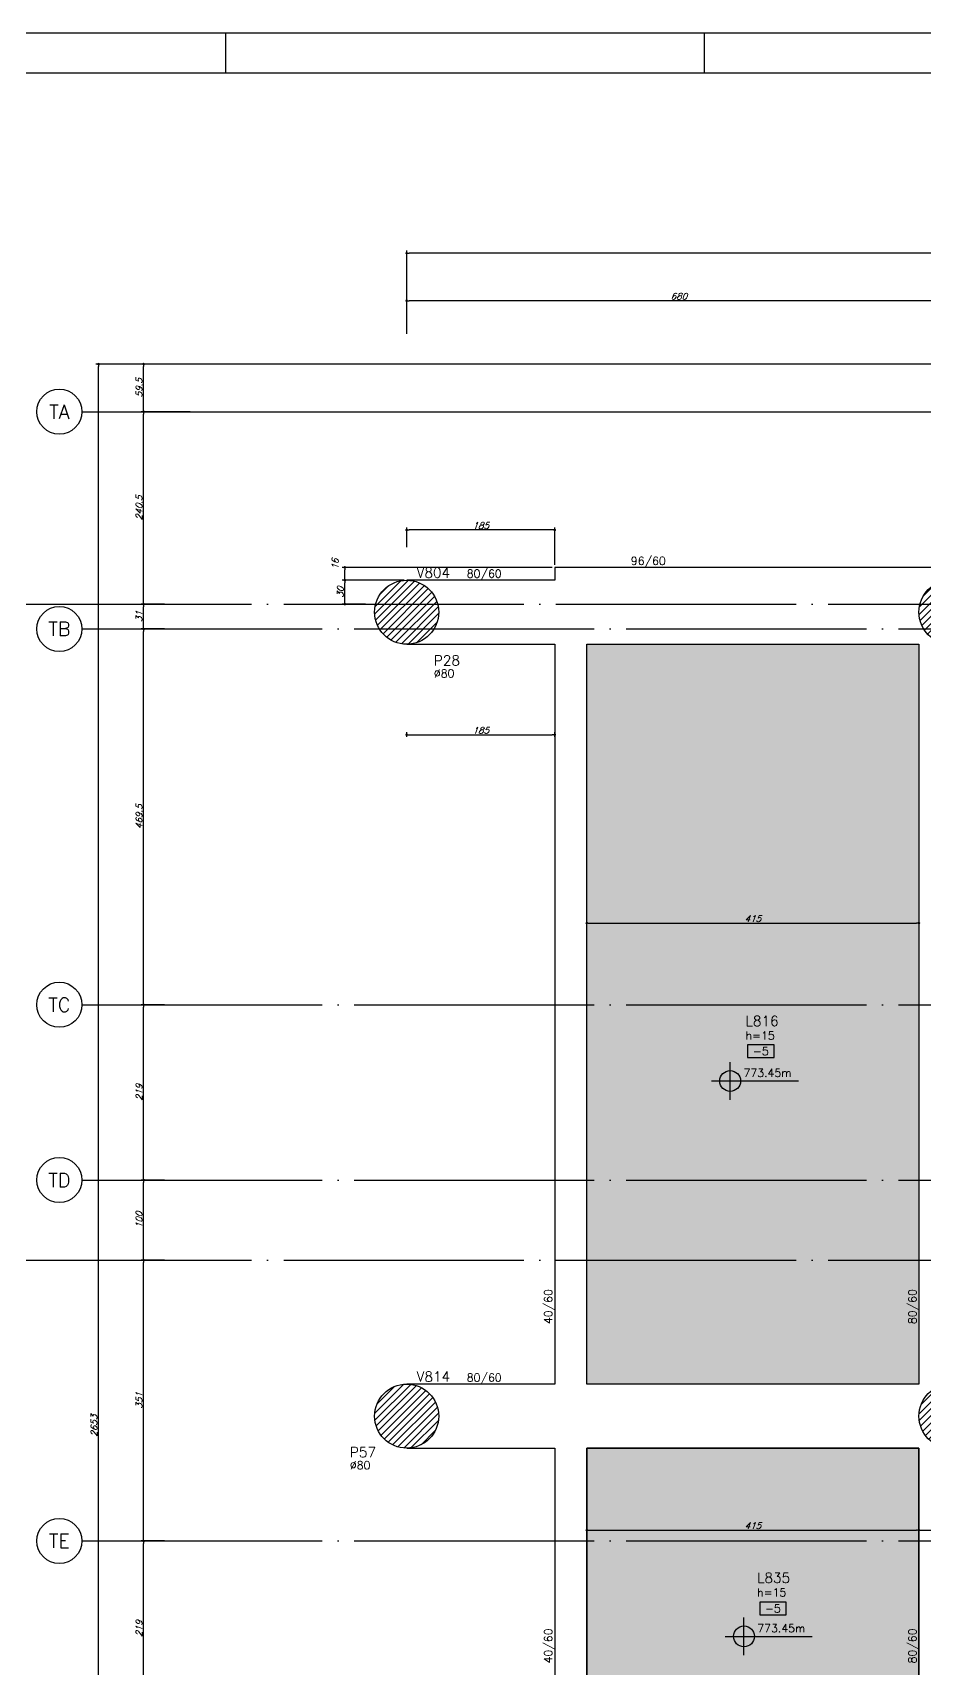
# Model space of a CAD drawing. Extents: x -5173 to 5397, y -2411 to 2089.
# Drawn here: x -3767 to -2653, y 45 to 2089 of the extents above; entities that cross this region are included whole.
import ezdxf
from ezdxf.enums import TextEntityAlignment as Align

# ---------------------------------------------------------------- set-up
doc = ezdxf.new("R2010")
doc.units = 0
doc.header["$LTSCALE"] = 50
doc.header["$MEASUREMENT"] = 0
doc.linetypes.add('EIXO', pattern=[6.8, 6, -0.4, 0, -0.4])
doc.layers.get('0').update_dxf_attribs({"linetype": 'CONTINUOUS'})
doc.layers.get('DEFPOINTS').update_dxf_attribs({"linetype": 'CONTINUOUS'})
for name, color, linetype in [('F-COTAS', 106, 'CONTINUOUS'), ('F-DESNIVEL-7', 40, 'CONTINUOUS'), ('F-EIXO', 12, 'EIXO'), ('F-LAJES-DIM', 2, 'CONTINUOUS'), ('F-LAJES-NOME', 4, 'CONTINUOUS'), ('F-MARGEM', 1, 'CONTINUOUS'), ('F-NÍVEL-PLANTA', 2, 'CONTINUOUS'), ('F-PILARES-DIM', 172, 'CONTINUOUS'), ('F-PILARES-HACH', 174, 'CONTINUOUS'), ('F-PILARES-NOME', 170, 'CONTINUOUS'), ('F-PILARES-S', 170, 'CONTINUOUS'), ('F-TEXTO', 6, 'CONTINUOUS'), ('F-VIGAS', 3, 'CONTINUOUS'), ('F-VIGAS-DIM', 2, 'CONTINUOUS'), ('F-VIGAS-NOME', 4, 'CONTINUOUS')]:
    doc.layers.add(name, color=color, linetype=linetype)
doc.styles.add('CP-TEXT-INCL', font='simplex.shx', dxfattribs={"oblique": 20})
doc.styles.add('MCP', font='simplex.shx')
doc.styles.add('ROMANS', font='simplex.shx')
doc.dimstyles.new('CP-COTAS-50', dxfattribs={"dimscale": 0.64, "dimtxt": 12.5, "dimasz": 5, "dimexe": 5, "dimexo": 5, "dimgap": 2.5, "dimtad": 1, "dimdec": 1, "dimdsep": 46, "dimtxsty": 'CP-TEXT-INCL', "dimblk1": 'DOT', "dimblk2": 'DOT', "dimsah": 1, "dimcen": 9, "dimclrd": 256, "dimclre": 256, "dimclrt": 256, "dimadec": 0, "dimazin": 0, "dimtfac": 1, "dimtdec": 1, "dimtmove": 2, "dimatfit": 3, "dimldrblk": 'DOT', "dimfxl": 0, "dimtolj": 1, "dimarcsym": 0})

# ---------------------------------------------------------------- blocks, each defined once
blk = doc.blocks.new('_DOT')
at = {"color": 0, "linetype": 'ByBlock'}
blk.add_line((-0.5, 0), (-1, 0), dxfattribs=at)
at = {"color": 0, "linetype": 'ByBlock', "const_width": 0.5}
blk.add_lwpolyline([(-0.25, 0, 1), (0.25, 0, 1)], format="xyb", close=True, dxfattribs=at)
blk = doc.blocks.new('*D92')
at = {"layer": 'DEFPOINTS', "color": 0, "linetype": 'Continuous', "transparency": 16777216}
for p in [(-3075, 976), (-2660, 976), (-2660, 976)]:
    blk.add_point(p, dxfattribs=at)
at = {"layer": 'F-COTAS', "linetype": 'Continuous', "lineweight": -2, "transparency": 16777216}
blk.add_line((-3071.8, 976), (-2663.2, 976), dxfattribs=at)
at = {"layer": 'F-COTAS', "linetype": 'Continuous', "lineweight": -2, "transparency": 16777216, "xscale": 3.2, "yscale": 3.2, "zscale": 3.2, "rotation": 180}
blk.add_blockref('_DOT', (-3075, 976), dxfattribs=at)
at = {"layer": 'F-COTAS', "linetype": 'Continuous', "lineweight": -2, "transparency": 16777216, "xscale": 3.2, "yscale": 3.2, "zscale": 3.2}
blk.add_blockref('_DOT', (-2660, 976), dxfattribs=at)
at = {"layer": 'F-COTAS', "linetype": 'Continuous', "transparency": 16777216, "insert": (-2867.5, 981.6), "char_height": 8, "attachment_point": 5, "style": 'CP-TEXT-INCL'}
blk.add_mtext('\\A1;415', dxfattribs=at)
blk = doc.blocks.new('*D112')
at = {"layer": 'DEFPOINTS', "color": 0, "linetype": 'Continuous', "transparency": 16777216}
for p in [(-3075, 217.5), (-2660, 217.5), (-2660, 217.5)]:
    blk.add_point(p, dxfattribs=at)
at = {"layer": 'F-COTAS', "linetype": 'Continuous', "lineweight": -2, "transparency": 16777216}
blk.add_line((-3071.8, 217.5), (-2663.2, 217.5), dxfattribs=at)
at = {"layer": 'F-COTAS', "linetype": 'Continuous', "lineweight": -2, "transparency": 16777216, "xscale": 3.2, "yscale": 3.2, "zscale": 3.2, "rotation": 180}
blk.add_blockref('_DOT', (-3075, 217.5), dxfattribs=at)
at = {"layer": 'F-COTAS', "linetype": 'Continuous', "lineweight": -2, "transparency": 16777216, "xscale": 3.2, "yscale": 3.2, "zscale": 3.2}
blk.add_blockref('_DOT', (-2660, 217.5), dxfattribs=at)
at = {"layer": 'F-COTAS', "linetype": 'Continuous', "transparency": 16777216, "insert": (-2867.5, 223.1), "char_height": 8, "attachment_point": 5, "style": 'CP-TEXT-INCL'}
blk.add_mtext('\\A1;415', dxfattribs=at)
blk = doc.blocks.new('*D113')
at = {"layer": 'DEFPOINTS', "color": 0, "linetype": 'Continuous', "transparency": 16777216}
for p in [(-2660, 217.5), (-2580, 217.5), (-2580, 217.5)]:
    blk.add_point(p, dxfattribs=at)
at = {"layer": 'F-COTAS', "linetype": 'Continuous', "lineweight": -2, "transparency": 16777216}
blk.add_line((-2656.8, 217.5), (-2583.2, 217.5), dxfattribs=at)
at = {"layer": 'F-COTAS', "linetype": 'Continuous', "lineweight": -2, "transparency": 16777216, "xscale": 3.2, "yscale": 3.2, "zscale": 3.2, "rotation": 180}
blk.add_blockref('_DOT', (-2660, 217.5), dxfattribs=at)
at = {"layer": 'F-COTAS', "linetype": 'Continuous', "lineweight": -2, "transparency": 16777216, "xscale": 3.2, "yscale": 3.2, "zscale": 3.2}
blk.add_blockref('_DOT', (-2580, 217.5), dxfattribs=at)
at = {"layer": 'F-COTAS', "linetype": 'Continuous', "transparency": 16777216, "insert": (-2620, 223.1), "char_height": 8, "attachment_point": 5, "style": 'CP-TEXT-INCL'}
blk.add_mtext('\\A1;80', dxfattribs=at)
blk = doc.blocks.new('*U183')
at = {"layer": 'F-EIXO'}
blk.add_line((0, 0), (7197, 0), dxfattribs=at)
at = {"layer": 'F-EIXO', "color": 2, "linetype": 'Continuous'}
blk.add_circle((-28.2072, 0), 28.2072, dxfattribs=at)
at = {"layer": 'F-TEXTO', "style": 'ROMANS'}
blk.add_attdef('EIXO', text='', height=17.5, dxfattribs=at).set_placement((-28.2072, 0), align=Align.MIDDLE_CENTER)
blk = doc.blocks.new('*U184')
at = {"layer": 'F-EIXO'}
blk.add_line((0, 0), (7285, 0), dxfattribs=at)
at = {"layer": 'F-TEXTO', "style": 'ROMANS'}
blk.add_attdef('EIXO', text='', height=17.5, dxfattribs=at).set_placement((-28.2072, 0), align=Align.MIDDLE_CENTER)
blk = doc.blocks.new('*U191')
at = {"layer": 'F-EIXO'}
blk.add_line((0, 0), (7197, 0), dxfattribs=at)
at = {"layer": 'F-EIXO', "color": 2, "linetype": 'Continuous'}
blk.add_circle((-28.2072, 0), 28.2072, dxfattribs=at)
at = {"layer": 'F-TEXTO', "style": 'ROMANS'}
blk.add_attdef('EIXO', text='', height=17.5, dxfattribs=at).set_placement((-28.2072, 0), align=Align.MIDDLE_CENTER)
blk = doc.blocks.new('*U192')
at = {"layer": 'F-EIXO'}
blk.add_line((0, 0), (7197, 0), dxfattribs=at)
at = {"layer": 'F-EIXO', "color": 2, "linetype": 'Continuous'}
blk.add_circle((-28.2072, 0), 28.2072, dxfattribs=at)
at = {"layer": 'F-TEXTO', "style": 'ROMANS'}
blk.add_attdef('EIXO', text='', height=17.5, dxfattribs=at).set_placement((-28.2072, 0), align=Align.MIDDLE_CENTER)
blk = doc.blocks.new('*U193')
at = {"layer": 'F-EIXO'}
blk.add_line((0, 0), (7285, 0), dxfattribs=at)
at = {"layer": 'F-TEXTO', "style": 'ROMANS'}
blk.add_attdef('EIXO', text='', height=17.5, dxfattribs=at).set_placement((-28.2072, 0), align=Align.MIDDLE_CENTER)
blk = doc.blocks.new('*U204')
at = {"layer": 'F-EIXO'}
blk.add_line((0, 0), (7197, 0), dxfattribs=at)
at = {"layer": 'F-EIXO', "color": 2, "linetype": 'Continuous'}
blk.add_circle((-28.2072, 0), 28.2072, dxfattribs=at)
at = {"layer": 'F-TEXTO', "style": 'ROMANS'}
blk.add_attdef('EIXO', text='', height=17.5, dxfattribs=at).set_placement((-28.2072, 0), align=Align.MIDDLE_CENTER)
blk = doc.blocks.new('*U180')
at = {"layer": 'F-EIXO'}
blk.add_line((0, 0), (7197, 0), dxfattribs=at)
at = {"layer": 'F-EIXO', "color": 2, "linetype": 'Continuous'}
blk.add_circle((-28.2072, 0), 28.2072, dxfattribs=at)
at = {"layer": 'F-TEXTO', "style": 'ROMANS'}
blk.add_attdef('EIXO', text='', height=17.5, dxfattribs=at).set_placement((-28.2072, 0), align=Align.MIDDLE_CENTER)
blk = doc.blocks.new('A0-5L_900')
at = {"layer": 'F-MARGEM', "color": 2}
for p, q in [((32.95, 89), (32.95, 90)), ((44.9, 90), (44.9, 89))]:
    blk.add_line(p, q, dxfattribs=at)
blk.add_lwpolyline([(0, 0), (0, 90), (211.4, 90), (211.4, 0)], close=True, dxfattribs=at)
at = {"layer": 'F-MARGEM', "color": 7}
blk.add_lwpolyline([(2.5, 89), (210.4, 89), (210.4, 1), (2.5, 1)], close=True, dxfattribs=at)
blk = doc.blocks.new('*D294')
at = {"layer": 'DEFPOINTS', "color": 0, "linetype": 'Continuous', "transparency": 16777216}
for p in [(-3300, 1813.1), (-3300, 1709.1), (3284.5, 1699.5)]:
    blk.add_point(p, dxfattribs=at)
at = {"layer": 'F-COTAS', "linetype": 'Continuous', "lineweight": -2, "transparency": 16777216}
for p, q in [((-3300, 1712.3), (-3300, 1816.3)), ((3281.3, 1813.1), (-3296.8, 1813.1)), ((3284.5, 1702.7), (3284.5, 1816.3))]:
    blk.add_line(p, q, dxfattribs=at)
at = {"layer": 'F-COTAS', "linetype": 'Continuous', "lineweight": -2, "transparency": 16777216, "xscale": 3.2, "yscale": 3.2, "zscale": 3.2, "rotation": 180}
blk.add_blockref('_DOT', (-3300, 1813.1), dxfattribs=at)
at = {"layer": 'F-COTAS', "linetype": 'Continuous', "lineweight": -2, "transparency": 16777216, "xscale": 3.2, "yscale": 3.2, "zscale": 3.2}
blk.add_blockref('_DOT', (3284.5, 1813.1), dxfattribs=at)
at = {"layer": 'F-COTAS', "linetype": 'Continuous', "transparency": 16777216, "insert": (-7.7, 1818.7), "char_height": 8, "attachment_point": 5, "style": 'CP-TEXT-INCL'}
blk.add_mtext('\\A1;6584.5', dxfattribs=at)
blk = doc.blocks.new('*D315')
at = {"layer": 'DEFPOINTS', "color": 0, "linetype": 'Continuous', "transparency": 16777216}
for p in [(-3300, 1753.6), (-2620, 1757.4), (-3300, 1709.1)]:
    blk.add_point(p, dxfattribs=at)
at = {"layer": 'F-COTAS', "linetype": 'Continuous', "lineweight": -2, "transparency": 16777216}
for p, q in [((-3300, 1712.3), (-3300, 1756.8)), ((-2623.2, 1753.6), (-3296.8, 1753.6)), ((-2620, 1754.2), (-2620, 1750.4))]:
    blk.add_line(p, q, dxfattribs=at)
at = {"layer": 'F-COTAS', "linetype": 'Continuous', "lineweight": -2, "transparency": 16777216, "xscale": 3.2, "yscale": 3.2, "zscale": 3.2, "rotation": 180}
blk.add_blockref('_DOT', (-3300, 1753.6), dxfattribs=at)
at = {"layer": 'F-COTAS', "linetype": 'Continuous', "lineweight": -2, "transparency": 16777216, "xscale": 3.2, "yscale": 3.2, "zscale": 3.2}
blk.add_blockref('_DOT', (-2620, 1753.6), dxfattribs=at)
at = {"layer": 'F-COTAS', "linetype": 'Continuous', "transparency": 16777216, "insert": (-2960, 1759.2), "char_height": 8, "attachment_point": 5, "style": 'CP-TEXT-INCL'}
blk.add_mtext('\\A1;680', dxfattribs=at)
blk = doc.blocks.new('*D316')
at = {"layer": 'DEFPOINTS', "color": 0, "linetype": 'Continuous', "transparency": 16777216}
for p in [(-3685, 1674.5), (-562, 1674.5), (-3446.5, -978.5)]:
    blk.add_point(p, dxfattribs=at)
at = {"layer": 'F-COTAS', "linetype": 'Continuous', "lineweight": -2, "transparency": 16777216}
for p, q in [((-565.2, 1674.5), (-3688.2, 1674.5)), ((-3685, -975.3), (-3685, 1671.3)), ((-3449.7, -978.5), (-3688.2, -978.5))]:
    blk.add_line(p, q, dxfattribs=at)
at = {"layer": 'F-COTAS', "linetype": 'Continuous', "lineweight": -2, "transparency": 16777216, "xscale": 3.2, "yscale": 3.2, "zscale": 3.2}
for p, rotation in [((-3685, 1674.5), 90), ((-3685, -978.5), 270)]:
    blk.add_blockref('_DOT', p, dxfattribs=dict(at, rotation=rotation))
at = {"layer": 'F-COTAS', "linetype": 'Continuous', "transparency": 16777216, "insert": (-3690.6, 348), "char_height": 8, "attachment_point": 5, "rotation": 90, "style": 'CP-TEXT-INCL'}
blk.add_mtext('\\A1;2653', dxfattribs=at)
blk = doc.blocks.new('*D321')
at = {"layer": 'DEFPOINTS', "color": 0, "linetype": 'Continuous', "transparency": 16777216}
for p in [(-3628.7, 204), (-3599.4, 204), (-3599.4, -15)]:
    blk.add_point(p, dxfattribs=at)
at = {"layer": 'F-COTAS', "linetype": 'Continuous', "lineweight": -2, "transparency": 16777216}
for p, q in [((-3602.6, 204), (-3631.9, 204)), ((-3628.7, -11.8), (-3628.7, 200.8)), ((-3602.6, -15), (-3631.9, -15))]:
    blk.add_line(p, q, dxfattribs=at)
at = {"layer": 'F-COTAS', "linetype": 'Continuous', "lineweight": -2, "transparency": 16777216, "xscale": 3.2, "yscale": 3.2, "zscale": 3.2}
for p, rotation in [((-3628.7, 204), 90), ((-3628.7, -15), 270)]:
    blk.add_blockref('_DOT', p, dxfattribs=dict(at, rotation=rotation))
at = {"layer": 'F-COTAS', "linetype": 'Continuous', "transparency": 16777216, "insert": (-3634.3, 94.5), "char_height": 8, "attachment_point": 5, "rotation": 90, "style": 'CP-TEXT-INCL'}
blk.add_mtext('\\A1;219', dxfattribs=at)
blk = doc.blocks.new('*D322')
at = {"layer": 'DEFPOINTS', "color": 0, "linetype": 'Continuous', "transparency": 16777216}
for p in [(-3628.7, 555), (-3599.4, 555), (-3599.4, 204)]:
    blk.add_point(p, dxfattribs=at)
at = {"layer": 'F-COTAS', "linetype": 'Continuous', "lineweight": -2, "transparency": 16777216}
for p, q in [((-3602.6, 555), (-3631.9, 555)), ((-3628.7, 207.2), (-3628.7, 551.8)), ((-3602.6, 204), (-3631.9, 204))]:
    blk.add_line(p, q, dxfattribs=at)
at = {"layer": 'F-COTAS', "linetype": 'Continuous', "lineweight": -2, "transparency": 16777216, "xscale": 3.2, "yscale": 3.2, "zscale": 3.2}
for p, rotation in [((-3628.7, 555), 90), ((-3628.7, 204), 270)]:
    blk.add_blockref('_DOT', p, dxfattribs=dict(at, rotation=rotation))
at = {"layer": 'F-COTAS', "linetype": 'Continuous', "transparency": 16777216, "insert": (-3634.3, 379.5), "char_height": 8, "attachment_point": 5, "rotation": 90, "style": 'CP-TEXT-INCL'}
blk.add_mtext('\\A1;351', dxfattribs=at)
blk = doc.blocks.new('*D323')
at = {"layer": 'DEFPOINTS', "color": 0, "linetype": 'Continuous', "transparency": 16777216}
for p in [(-3628.7, 655), (-3599.4, 655), (-3599.4, 555)]:
    blk.add_point(p, dxfattribs=at)
at = {"layer": 'F-COTAS', "linetype": 'Continuous', "lineweight": -2, "transparency": 16777216}
for p, q in [((-3602.6, 655), (-3631.9, 655)), ((-3628.7, 558.2), (-3628.7, 651.8)), ((-3602.6, 555), (-3631.9, 555))]:
    blk.add_line(p, q, dxfattribs=at)
at = {"layer": 'F-COTAS', "linetype": 'Continuous', "lineweight": -2, "transparency": 16777216, "xscale": 3.2, "yscale": 3.2, "zscale": 3.2}
for p, rotation in [((-3628.7, 655), 90), ((-3628.7, 555), 270)]:
    blk.add_blockref('_DOT', p, dxfattribs=dict(at, rotation=rotation))
at = {"layer": 'F-COTAS', "linetype": 'Continuous', "transparency": 16777216, "insert": (-3634.3, 605), "char_height": 8, "attachment_point": 5, "rotation": 90, "style": 'CP-TEXT-INCL'}
blk.add_mtext('\\A1;100', dxfattribs=at)
blk = doc.blocks.new('*D324')
at = {"layer": 'DEFPOINTS', "color": 0, "linetype": 'Continuous', "transparency": 16777216}
for p in [(-3628.7, 874), (-3599.4, 874), (-3599.4, 655)]:
    blk.add_point(p, dxfattribs=at)
at = {"layer": 'F-COTAS', "linetype": 'Continuous', "lineweight": -2, "transparency": 16777216}
for p, q in [((-3602.6, 874), (-3631.9, 874)), ((-3628.7, 658.2), (-3628.7, 870.8)), ((-3602.6, 655), (-3631.9, 655))]:
    blk.add_line(p, q, dxfattribs=at)
at = {"layer": 'F-COTAS', "linetype": 'Continuous', "lineweight": -2, "transparency": 16777216, "xscale": 3.2, "yscale": 3.2, "zscale": 3.2}
for p, rotation in [((-3628.7, 874), 90), ((-3628.7, 655), 270)]:
    blk.add_blockref('_DOT', p, dxfattribs=dict(at, rotation=rotation))
at = {"layer": 'F-COTAS', "linetype": 'Continuous', "transparency": 16777216, "insert": (-3634.3, 764.5), "char_height": 8, "attachment_point": 5, "rotation": 90, "style": 'CP-TEXT-INCL'}
blk.add_mtext('\\A1;219', dxfattribs=at)
blk = doc.blocks.new('*D325')
at = {"layer": 'DEFPOINTS', "color": 0, "linetype": 'Continuous', "transparency": 16777216}
for p in [(-3628.7, 1343.5), (-3599.4, 1343.5), (-3599.4, 874)]:
    blk.add_point(p, dxfattribs=at)
at = {"layer": 'F-COTAS', "linetype": 'Continuous', "lineweight": -2, "transparency": 16777216}
for p, q in [((-3602.6, 1343.5), (-3631.9, 1343.5)), ((-3628.7, 877.2), (-3628.7, 1340.3)), ((-3602.6, 874), (-3631.9, 874))]:
    blk.add_line(p, q, dxfattribs=at)
at = {"layer": 'F-COTAS', "linetype": 'Continuous', "lineweight": -2, "transparency": 16777216, "xscale": 3.2, "yscale": 3.2, "zscale": 3.2}
for p, rotation in [((-3628.7, 1343.5), 90), ((-3628.7, 874), 270)]:
    blk.add_blockref('_DOT', p, dxfattribs=dict(at, rotation=rotation))
at = {"layer": 'F-COTAS', "linetype": 'Continuous', "transparency": 16777216, "insert": (-3634.3, 1108.8), "char_height": 8, "attachment_point": 5, "rotation": 90, "style": 'CP-TEXT-INCL'}
blk.add_mtext('\\A1;469.5', dxfattribs=at)
blk = doc.blocks.new('*D326')
at = {"layer": 'DEFPOINTS', "color": 0, "linetype": 'Continuous', "transparency": 16777216}
for p in [(-3628.7, 1374.5), (-3599.4, 1374.5), (-3599.4, 1343.5)]:
    blk.add_point(p, dxfattribs=at)
at = {"layer": 'F-COTAS', "linetype": 'Continuous', "lineweight": -2, "transparency": 16777216}
for p, q in [((-3602.6, 1374.5), (-3631.9, 1374.5)), ((-3628.7, 1346.7), (-3628.7, 1371.3)), ((-3602.6, 1343.5), (-3631.9, 1343.5))]:
    blk.add_line(p, q, dxfattribs=at)
at = {"layer": 'F-COTAS', "linetype": 'Continuous', "lineweight": -2, "transparency": 16777216, "xscale": 3.2, "yscale": 3.2, "zscale": 3.2}
for p, rotation in [((-3628.7, 1374.5), 90), ((-3628.7, 1343.5), 270)]:
    blk.add_blockref('_DOT', p, dxfattribs=dict(at, rotation=rotation))
at = {"layer": 'F-COTAS', "linetype": 'Continuous', "transparency": 16777216, "insert": (-3634.3, 1359), "char_height": 8, "attachment_point": 5, "rotation": 90, "style": 'CP-TEXT-INCL'}
blk.add_mtext('\\A1;31', dxfattribs=at)
blk = doc.blocks.new('*D327')
at = {"layer": 'DEFPOINTS', "color": 0, "linetype": 'Continuous', "transparency": 16777216}
for p in [(-3628.7, 1615), (-3567.4, 1615), (-3599.4, 1374.5)]:
    blk.add_point(p, dxfattribs=at)
at = {"layer": 'F-COTAS', "linetype": 'Continuous', "lineweight": -2, "transparency": 16777216}
for p, q in [((-3570.6, 1615), (-3631.9, 1615)), ((-3628.7, 1377.7), (-3628.7, 1611.8)), ((-3602.6, 1374.5), (-3631.9, 1374.5))]:
    blk.add_line(p, q, dxfattribs=at)
at = {"layer": 'F-COTAS', "linetype": 'Continuous', "lineweight": -2, "transparency": 16777216, "xscale": 3.2, "yscale": 3.2, "zscale": 3.2}
for p, rotation in [((-3628.7, 1615), 90), ((-3628.7, 1374.5), 270)]:
    blk.add_blockref('_DOT', p, dxfattribs=dict(at, rotation=rotation))
at = {"layer": 'F-COTAS', "linetype": 'Continuous', "transparency": 16777216, "insert": (-3634.3, 1494.8), "char_height": 8, "attachment_point": 5, "rotation": 90, "style": 'CP-TEXT-INCL'}
blk.add_mtext('\\A1;240.5', dxfattribs=at)
blk = doc.blocks.new('*D328')
at = {"layer": 'DEFPOINTS', "color": 0, "linetype": 'Continuous', "transparency": 16777216}
for p in [(-3628.7, 1674.5), (-3526.4, 1674.5), (-3567.4, 1615)]:
    blk.add_point(p, dxfattribs=at)
at = {"layer": 'F-COTAS', "linetype": 'Continuous', "lineweight": -2, "transparency": 16777216}
for p, q in [((-3529.6, 1674.5), (-3631.9, 1674.5)), ((-3628.7, 1618.2), (-3628.7, 1671.3)), ((-3570.6, 1615), (-3631.9, 1615))]:
    blk.add_line(p, q, dxfattribs=at)
at = {"layer": 'F-COTAS', "linetype": 'Continuous', "lineweight": -2, "transparency": 16777216, "xscale": 3.2, "yscale": 3.2, "zscale": 3.2}
for p, rotation in [((-3628.7, 1674.5), 90), ((-3628.7, 1615), 270)]:
    blk.add_blockref('_DOT', p, dxfattribs=dict(at, rotation=rotation))
at = {"layer": 'F-COTAS', "linetype": 'Continuous', "transparency": 16777216, "insert": (-3634.3, 1644.8), "char_height": 8, "attachment_point": 5, "rotation": 90, "style": 'CP-TEXT-INCL'}
blk.add_mtext('\\A1;59.5', dxfattribs=at)
blk = doc.blocks.new('*D330')
at = {"layer": 'DEFPOINTS', "color": 0, "linetype": 'Continuous', "transparency": 16777216}
for p in [(-3377.3, 1404.5), (-3300, 1404.5), (-3348.4, 1374.5)]:
    blk.add_point(p, dxfattribs=at)
at = {"layer": 'F-COTAS', "linetype": 'Continuous', "lineweight": -2, "transparency": 16777216}
for p, q in [((-3303.2, 1404.5), (-3380.5, 1404.5)), ((-3377.3, 1377.7), (-3377.3, 1401.3)), ((-3351.6, 1374.5), (-3380.5, 1374.5))]:
    blk.add_line(p, q, dxfattribs=at)
at = {"layer": 'F-COTAS', "linetype": 'Continuous', "lineweight": -2, "transparency": 16777216, "xscale": 3.2, "yscale": 3.2, "zscale": 3.2}
for p, rotation in [((-3377.3, 1404.5), 90), ((-3377.3, 1374.5), 270)]:
    blk.add_blockref('_DOT', p, dxfattribs=dict(at, rotation=rotation))
at = {"layer": 'F-COTAS', "linetype": 'Continuous', "transparency": 16777216, "insert": (-3382.9, 1389.5), "char_height": 8, "attachment_point": 5, "rotation": 90, "style": 'CP-TEXT-INCL'}
blk.add_mtext('\\A1;30', dxfattribs=at)
blk = doc.blocks.new('*D331')
at = {"layer": 'DEFPOINTS', "color": 0, "linetype": 'Continuous', "transparency": 16777216}
for p in [(-3377.3, 1420.5), (-3115, 1420.5), (-3300, 1404.5)]:
    blk.add_point(p, dxfattribs=at)
at = {"layer": 'F-COTAS', "linetype": 'Continuous', "lineweight": -2, "transparency": 16777216}
for p, q in [((-3118.2, 1420.5), (-3380.5, 1420.5)), ((-3377.3, 1407.7), (-3377.3, 1417.3)), ((-3303.2, 1404.5), (-3380.5, 1404.5))]:
    blk.add_line(p, q, dxfattribs=at)
at = {"layer": 'F-COTAS', "linetype": 'Continuous', "lineweight": -2, "transparency": 16777216, "xscale": 3.2, "yscale": 3.2, "zscale": 3.2}
for p, rotation in [((-3377.3, 1420.5), 90), ((-3377.3, 1404.5), 270)]:
    blk.add_blockref('_DOT', p, dxfattribs=dict(at, rotation=rotation))
at = {"layer": 'F-COTAS', "linetype": 'Continuous', "transparency": 16777216, "insert": (-3389.3, 1424.5), "char_height": 8, "attachment_point": 5, "rotation": 90, "style": 'CP-TEXT-INCL'}
blk.add_mtext('\\A1;16', dxfattribs=at)
blk = doc.blocks.new('*D716')
at = {"layer": 'DEFPOINTS', "color": 0, "linetype": 'Continuous', "transparency": 16777216}
for p in [(-3300, 1467.2), (-3300, 1442.6), (-3115, 1420.5)]:
    blk.add_point(p, dxfattribs=at)
at = {"layer": 'F-COTAS', "linetype": 'Continuous', "lineweight": -2, "transparency": 16777216}
for p, q in [((-3300, 1445.8), (-3300, 1470.4)), ((-3118.2, 1467.2), (-3296.8, 1467.2)), ((-3115, 1423.7), (-3115, 1470.4))]:
    blk.add_line(p, q, dxfattribs=at)
at = {"layer": 'F-COTAS', "linetype": 'Continuous', "lineweight": -2, "transparency": 16777216, "xscale": 3.2, "yscale": 3.2, "zscale": 3.2, "rotation": 180}
blk.add_blockref('_DOT', (-3300, 1467.2), dxfattribs=at)
at = {"layer": 'F-COTAS', "linetype": 'Continuous', "lineweight": -2, "transparency": 16777216, "xscale": 3.2, "yscale": 3.2, "zscale": 3.2}
blk.add_blockref('_DOT', (-3115, 1467.2), dxfattribs=at)
at = {"layer": 'F-COTAS', "linetype": 'Continuous', "transparency": 16777216, "insert": (-3207.5, 1472.8), "char_height": 8, "attachment_point": 5, "style": 'CP-TEXT-INCL'}
blk.add_mtext('\\A1;185', dxfattribs=at)
blk = doc.blocks.new('*D717')
at = {"layer": 'DEFPOINTS', "color": 0, "linetype": 'Continuous', "transparency": 16777216}
for p in [(-3115, 1211.3), (-3300, 1205.4), (-3115, 1205.4)]:
    blk.add_point(p, dxfattribs=at)
at = {"layer": 'F-COTAS', "linetype": 'Continuous', "lineweight": -2, "transparency": 16777216}
for p, q in [((-3300, 1208.6), (-3300, 1214.5)), ((-3296.8, 1211.3), (-3118.2, 1211.3)), ((-3115, 1208.6), (-3115, 1214.5))]:
    blk.add_line(p, q, dxfattribs=at)
at = {"layer": 'F-COTAS', "linetype": 'Continuous', "lineweight": -2, "transparency": 16777216, "xscale": 3.2, "yscale": 3.2, "zscale": 3.2, "rotation": 180}
blk.add_blockref('_DOT', (-3300, 1211.3), dxfattribs=at)
at = {"layer": 'F-COTAS', "linetype": 'Continuous', "lineweight": -2, "transparency": 16777216, "xscale": 3.2, "yscale": 3.2, "zscale": 3.2}
blk.add_blockref('_DOT', (-3115, 1211.3), dxfattribs=at)
at = {"layer": 'F-COTAS', "linetype": 'Continuous', "transparency": 16777216, "insert": (-3207.5, 1216.9), "char_height": 8, "attachment_point": 5, "style": 'CP-TEXT-INCL'}
blk.add_mtext('\\A1;185', dxfattribs=at)
blk = doc.blocks.new('*U4')
at = {"layer": 'F-LAJES-DIM', "color": 1}
blk.add_lwpolyline([(0, 0), (33, 0), (33, 16), (0, 16)], close=True, dxfattribs=at)
at = {"layer": 'F-LAJES-DIM', "style": 'MCP'}
blk.add_attdef('DIM', text='', height=10, dxfattribs=at).set_placement((16.5, 8), align=Align.MIDDLE_CENTER)
blk = doc.blocks.new('Nível - Planta')
at = {"layer": 'F-NÍVEL-PLANTA'}
h = blk.add_hatch(color=71, dxfattribs=at)
h.paths.add_polyline_path([(0, 0), (0, 0.26, 0.414214), (-0.26, 0)])
h.paths.add_polyline_path([(0.26, 0), (0, 0), (0, -0.26, 0.414214)])
for p, q in [((0, -0.469), (0, 0.469)), ((-0.469, 0), (1.704, 0))]:
    blk.add_line(p, q, dxfattribs=at)
blk.add_circle((0, 0), 0.26, dxfattribs=at)
at = {"layer": 'F-TEXTO', "color": 3, "style": 'MCP'}
blk.add_attdef('NÍVEL', (0.333, 0.102), '', height=0.2, dxfattribs=at)

msp = doc.modelspace()

# ---------------------------------------------------------------- hatches: boundary and pattern name
at = {"layer": 'F-DESNIVEL-7', "linetype": 'Continuous'}
h = msp.add_hatch(color=256, dxfattribs=at)
h.dxf.hatch_style = 1
h.paths.add_polyline_path([(-3075, 1324.5), (-2660, 1324.5), (-2660, 400), (-3075, 400)])
h.paths.add_polyline_path([(-2580, 400), (-1949.5, 400), (-1949.5, 1324.5), (-2580, 1324.5)])
h.paths.add_polyline_path([(-2580, 320), (-1949.5, 320), (-1949.5, -24), (-2580, -24)])
h.paths.add_polyline_path([(-3075, -24), (-2660, -24), (-2660, 320), (-3075, 320)])
at = {"layer": 'F-PILARES-HACH', "linetype": 'Continuous'}
h = msp.add_hatch(dxfattribs=at)
h.set_pattern_fill('ANSI31', color=256, scale=50)
edge = h.paths.add_edge_path()
edge.add_arc((-3300, 1364.5), 40, 0, 360)
h = msp.add_hatch(dxfattribs=at)
h.set_pattern_fill('ANSI31', color=256, scale=50)
edge = h.paths.add_edge_path()
edge.add_arc((-2620, 1364.5), 40, 0, 360)
h = msp.add_hatch(dxfattribs=at)
h.set_pattern_fill('ANSI31', color=256, scale=50)
edge = h.paths.add_edge_path()
edge.add_arc((-3300, 360), 40, 0, 360)
h = msp.add_hatch(dxfattribs=at)
h.set_pattern_fill('ANSI31', color=256, scale=50)
edge = h.paths.add_edge_path()
edge.add_arc((-2620, 360), 40, 0, 360)

# ---------------------------------------------------------------- linework, layer by layer
at = {"layer": 'F-DESNIVEL-7', "linetype": 'Continuous'}
for points in [[(-3075, 1324.5), (-2660, 1324.5), (-2660, 400), (-3075, 400)], [(-3075, -24), (-2660, -24), (-2660, 320), (-3075, 320)]]:
    msp.add_lwpolyline(points, close=True, dxfattribs=at)
at = {"layer": 'F-EIXO'}
msp.add_line((-3621.135, 1615), (3550.572, 1615), dxfattribs=at)
at = {"layer": 'F-PILARES-S', "linetype": 'Continuous'}
for centre in [(-3300, 1364.5), (-2620, 1364.5), (-3300, 360), (-2620, 360)]:
    msp.add_circle(centre, 40, dxfattribs=at)
at = {"layer": 'F-VIGAS'}
for points in [[(-2620, 1420.5), (-3115, 1420.5)], [(-3115, 1420.5), (-3115, 1404.5)], [(-3115, 1404.5), (-3300, 1404.5)], [(-3300, 1324.5), (-3115, 1324.5)], [(-3115, 1324.5), (-3115, 400)], [(-3075, 1324.5), (-2660, 1324.5)], [(-3075, 400), (-3075, 1324.5)], [(-2660, 1324.5), (-2660, 400)], [(-3115, 400), (-3300, 400)], [(-2660, 400), (-3075, 400)], [(-3300, 320), (-3115, 320)], [(-3115, 320), (-3115, -24)], [(-3075, 320), (-2660, 320)], [(-3075, -24), (-3075, 320)], [(-2660, 320), (-2660, -24)]]:
    msp.add_lwpolyline(points, dxfattribs=at)

# ---------------------------------------------------------------- block references
at = {"layer": 'F-EIXO', "linetype": 'Continuous'}
for name, p, values in [('*U204', (-3705.761, 1615), {'EIXO': 'TA'}), ('*U192', (-3705.761, 1343.5), {'EIXO': 'TB'}), ('*U191', (-3705.761, 874), {'EIXO': 'TC'}), ('*U183', (-3705.761, 655), {'EIXO': 'TD'}), ('*U180', (-3705.761, 204), {'EIXO': 'TE'})]:
    msp.add_blockref(name, p, dxfattribs=at).add_auto_attribs(values)
for name, p in [('*U193', (-3793.715, 1374.5)), ('*U184', (-3793.715, 555))]:
    msp.add_blockref(name, p, dxfattribs=at)
at = {"layer": 'F-LAJES-DIM', "linetype": 'Continuous'}
for p in [(-2874.003, 808.011), (-2858.934, 111.647)]:
    msp.add_blockref('*U4', p, dxfattribs=at).add_auto_attribs({'DIM': '-5'})
at = {"layer": 'F-MARGEM', "linetype": 'Continuous', "xscale": 50, "yscale": 50, "zscale": 50}
msp.add_blockref('A0-5L_900', (-5173.424, -2411.477), dxfattribs=at)
at = {"layer": 'F-NÍVEL-PLANTA', "linetype": 'Continuous', "xscale": 50, "yscale": 50, "zscale": 50}
for p in [(-2895.821, 778.738), (-2878.578, 84.823)]:
    msp.add_blockref('Nível - Planta', p, dxfattribs=at).add_auto_attribs({'NÍVEL': '773.45m'})

# ---------------------------------------------------------------- texts
at = {"layer": 'F-LAJES-DIM', "linetype": 'Continuous', "style": 'MCP'}
for p in [(-2876.574, 830.455), (-2862.111, 134.725)]:
    msp.add_text('h=15', height=10, dxfattribs=at).set_placement(p)
at = {"layer": 'F-LAJES-NOME', "linetype": 'Continuous', "style": 'MCP'}
for s, p in [('L816', (-2876.574, 847.455)), ('L835', (-2862.111, 151.725))]:
    msp.add_text(s, height=12.5, dxfattribs=at).set_placement(p)
at = {"layer": 'F-PILARES-DIM', "linetype": 'Continuous', "style": 'MCP'}
for p in [(-3266.099, 1282.939), (-3371.02, 293.696)]:
    msp.add_text('%%c80', height=10, dxfattribs=at).set_placement(p)
at = {"layer": 'F-PILARES-NOME', "linetype": 'Continuous', "style": 'MCP'}
for s, p in [('P28', (-3266.099, 1297.939)), ('P57', (-3371.02, 308.696))]:
    msp.add_text(s, height=12.5, dxfattribs=at).set_placement(p)
at = {"layer": 'F-VIGAS-DIM', "linetype": 'Continuous', "style": 'MCP'}
for s, p in [('96/60', (-3020, 1423.625)), ('80/60', (-3225, 1407.625)), ('80/60', (-3225, 403.125))]:
    msp.add_text(s, height=10, dxfattribs=at).set_placement(p)
for s, p in [('40/60', (-3118.125, 475)), ('80/60', (-2663.125, 475)), ('40/60', (-3118.125, 51)), ('80/60', (-2663.125, 51))]:
    msp.add_text(s, height=10, rotation=90, dxfattribs=at).set_placement(p)
at = {"layer": 'F-VIGAS-NOME', "linetype": 'Continuous', "style": 'MCP'}
for s, p in [('V804', (-3287.5, 1407.625)), ('V814', (-3287.5, 403.125))]:
    msp.add_text(s, height=12.5, dxfattribs=at).set_placement(p)

# ---------------------------------------------------------------- dimensions: what is measured, and where the dimension line sits
at = {"layer": 'F-COTAS', "linetype": 'Continuous'}
for base, p1, p2, picture, middle in [((-3300, 1813.094), (3284.5, 1699.5), (-3300, 1709.069), '*D294', (-7.75, 1818.694)), ((-3300, 1753.604), (-2620, 1757.423), (-3300, 1709.069), '*D315', (-2960, 1759.204)), ((-3300, 1467.171), (-3115, 1420.5), (-3300, 1442.588), '*D716', (-3207.5, 1472.771)), ((-3115, 1211.272), (-3300, 1205.372), (-3115, 1205.372), '*D717', (-3207.5, 1216.872))]:
    dim = msp.add_linear_dim(base=base, p1=p1, p2=p2, dimstyle='CP-COTAS-50', dxfattribs=at)
    dim.commit()
    dim.dimension.update_dxf_attribs({"geometry": picture, "text_midpoint": middle})
for base, p1, p2, angle, picture, middle in [((-3685.025, 1674.5), (-3446.5, -978.5), (-562, 1674.5), 90, '*D316', (-3690.625, 348)), ((-3628.674, 1674.5), (-3567.38, 1615), (-3526.411, 1674.5), 90, '*D328', (-3634.274, 1644.75)), ((-3628.674, 1615), (-3599.357, 1374.5), (-3567.38, 1615), 90, '*D327', (-3634.274, 1494.75)), ((-3377.289, 1404.5), (-3348.388, 1374.5), (-3300, 1404.5), 90, '*D330', (-3382.889, 1389.5)), ((-3628.674, 1374.5), (-3599.357, 1343.5), (-3599.357, 1374.5), 90, '*D326', (-3634.274, 1359)), ((-3628.674, 1343.5), (-3599.357, 874), (-3599.357, 1343.5), 90, '*D325', (-3634.274, 1108.75)), ((-2660, 976), (-3075, 976), (-2660, 976), 180, '*D92', (-2867.5, 981.6)), ((-3628.674, 874), (-3599.357, 655), (-3599.357, 874), 90, '*D324', (-3634.274, 764.5)), ((-3628.674, 655), (-3599.357, 555), (-3599.357, 655), 90, '*D323', (-3634.274, 605)), ((-3628.674, 555), (-3599.357, 204), (-3599.357, 555), 90, '*D322', (-3634.274, 379.5)), ((-2660, 217.481), (-3075, 217.481), (-2660, 217.481), 180, '*D112', (-2867.5, 223.081)), ((-2580, 217.481), (-2660, 217.481), (-2580, 217.481), 180, '*D113', (-2620, 223.081)), ((-3628.674, 204), (-3599.357, -15), (-3599.357, 204), 90, '*D321', (-3634.274, 94.5))]:
    dim = msp.add_linear_dim(base=base, p1=p1, p2=p2, angle=angle, dimstyle='CP-COTAS-50', dxfattribs=at)
    dim.commit()
    dim.dimension.update_dxf_attribs({"geometry": picture, "text_midpoint": middle})
dim = msp.add_linear_dim(base=(-3377.289, 1420.5), p1=(-3300, 1404.5), p2=(-3115, 1420.5), angle=90, dimstyle='CP-COTAS-50', dxfattribs=at)
dim.commit()
dim.dimension.update_dxf_attribs({"geometry": '*D331', "text_midpoint": (-3389.289, 1424.548), "dimtype": 160})

doc.saveas('drawing.dxf')
